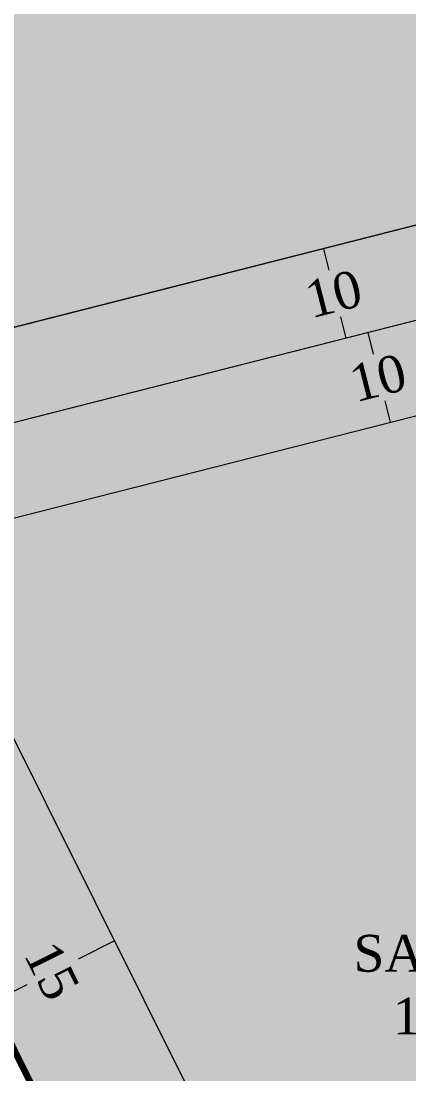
# Model space of a CAD drawing. Header units: metres. Extents: x 478603 to 489313, y 4282657 to 4289463.
# Drawn here: x 480550.1 to 480592.2, y 4287299.5 to 4287413.6 of the extents above; entities that cross this region are included whole.
import ezdxf

# ---------------------------------------------------------------- set-up
doc = ezdxf.new("R2010")
doc.units = ezdxf.units.M
for name, color, linetype, lineweight in [('@KA', 18, 'Continuous', 0), ('@PARSEL', 18, 'Continuous', 0), ('ADAKENARI', 18, 'Continuous', 0), ('PARSEL_ALN', 207, 'Continuous', 0), ('ROL_CEPHE', 1, 'Continuous', 0), ('SANAYI_SIYAH', 18, 'Continuous', 0), ('SANAYI_YAZI', 18, 'Continuous', 0), ('SNR_YAPIYAK', 18, 'Continuous', 0)]:
    doc.layers.add(name, color=color, linetype=linetype, lineweight=lineweight)
doc.styles.get("Standard").update_dxf_attribs({"font": 'times.ttf'})

msp = doc.modelspace()

# ---------------------------------------------------------------- hatches: boundary and pattern name
at = {"layer": 'PARSEL_ALN'}
for points in [[(480675.83, 4287413.85), (480660.56, 4287402.18), (480663.32, 4287399.02), (480519.28, 4287362.42), (480482.98, 4287435.16), (480483.68, 4287452.67), (480533.37, 4287535), (480540.14, 4287536.54), (480608.53, 4287491.76), (480616.06, 4287492.74)], [(480663.93, 4287370.61), (480682.06, 4287377.52), (480663.32, 4287399.02), (480519.28, 4287362.42), (480572.69, 4287255.4), (480579.62, 4287255.66), (480582.5, 4287252.87), (480586.22, 4287250.73), (480592.1, 4287248.15), (480596.99, 4287250.07), (480706.6, 4287277.92)]]:
    msp.add_hatch(color=256, dxfattribs=at).paths.add_polyline_path(points)

# ---------------------------------------------------------------- linework, layer by layer
at = {"layer": '@KA'}
msp.add_polyline3d([(480498.51, 4287448.22, 0), (480540.75, 4287518.21, 0), (480604.96, 4287476.17, 0), (480615.07, 4287477.49, 0), (480658.82, 4287419.73, 0), (480636.22, 4287402.45, 0), (480529.59, 4287375.36, 0), (480498.12, 4287438.41, 0), (480498.51, 4287448.22, 0)], close=True, dxfattribs=at)
at = {"layer": '@PARSEL', "color": 18}
msp.add_line((480663.32, 4287399.02), (480519.28, 4287362.42), dxfattribs=at)
at = {"layer": 'ADAKENARI', "lineweight": 100}
msp.add_line((480572.69, 4287255.4), (480482.98, 4287435.16), dxfattribs=at)
at = {"layer": 'PARSEL_ALN'}
for points in [[(480675.83, 4287413.85, 0), (480660.56, 4287402.18, 0), (480663.32, 4287399.02, 0), (480519.28, 4287362.42, 0), (480482.98, 4287435.16, 0), (480483.68, 4287452.67, 0), (480533.37, 4287535, 0), (480540.14, 4287536.54, 0), (480608.53, 4287491.76, 0), (480616.06, 4287492.74, 0), (480675.83, 4287413.85, 0)], [(480675.83, 4287413.85, 0), (480660.56, 4287402.18, 0), (480663.32, 4287399.02, 0), (480519.28, 4287362.42, 0), (480482.98, 4287435.16, 0), (480483.68, 4287452.67, 0), (480533.37, 4287535, 0), (480540.14, 4287536.54, 0), (480608.53, 4287491.76, 0), (480616.06, 4287492.74, 0), (480675.83, 4287413.85, 0)], [(480675.83, 4287413.85, 0), (480660.56, 4287402.18, 0), (480663.32, 4287399.02, 0), (480519.28, 4287362.42, 0), (480482.98, 4287435.16, 0), (480483.68, 4287452.67, 0), (480533.37, 4287535, 0), (480540.14, 4287536.54, 0), (480608.53, 4287491.76, 0), (480616.06, 4287492.74, 0), (480675.83, 4287413.85, 0)], [(480663.93, 4287370.61, 0), (480682.06, 4287377.52, 0), (480663.32, 4287399.02, 0), (480519.28, 4287362.42, 0), (480572.69, 4287255.4, 0), (480579.62, 4287255.66, 0), (480582.5, 4287252.87, 0), (480586.22, 4287250.73, 0), (480592.1, 4287248.15, 0), (480596.99, 4287250.07, 0), (480706.6, 4287277.92, 0), (480663.93, 4287370.61, 0)], [(480663.93, 4287370.61, 0), (480682.06, 4287377.52, 0), (480663.32, 4287399.02, 0), (480519.28, 4287362.42, 0), (480572.69, 4287255.4, 0), (480579.62, 4287255.66, 0), (480582.5, 4287252.87, 0), (480586.22, 4287250.73, 0), (480592.1, 4287248.15, 0), (480596.99, 4287250.07, 0), (480706.6, 4287277.92, 0), (480663.93, 4287370.61, 0)]]:
    msp.add_polyline3d(points, close=True, dxfattribs=at)
at = {"layer": 'ROL_CEPHE'}
for p, q in [((480582.9, 4287388.9), (480583.5, 4287386.58)), ((480585.37, 4287379.21), (480584.78, 4287381.54)), ((480587.72, 4287379.81), (480588.31, 4287377.48)), ((480590.18, 4287370.12), (480589.59, 4287372.44)), ((480560.26, 4287313.9), (480556.32, 4287311.93)), ((480546.84, 4287307.2), (480550.78, 4287309.16))]:
    msp.add_line(p, q, dxfattribs=at)
at = {"layer": 'SANAYI_SIYAH'}
msp.add_line((480663.32, 4287399.02), (480519.28, 4287362.42), dxfattribs=at)
at = {"layer": 'SNR_YAPIYAK'}
for p, q in [((480636.22, 4287402.45, 119.22), (480529.59, 4287375.36, 119.22)), ((480538.73, 4287357.04, 119.22), (480641.63, 4287383.19, 119.22)), ((480581.8, 4287270.75, 119.22), (480538.73, 4287357.04, 119.22))]:
    msp.add_line(p, q, dxfattribs=at)

# ---------------------------------------------------------------- texts
at = {"layer": 'ROL_CEPHE'}
for s, rotation, p in [('10', 374.2562, (480581.56, 4287381.34)), ('10', 14.2562, (480586.37, 4287372.24)), ('15', 296.5222, (480550.35, 4287312.49))]:
    msp.add_text(s, height=4, rotation=rotation, dxfattribs=at).set_placement(p)
at = {"layer": 'SANAYI_YAZI'}
for s, p in [('SANAYİ ALANI', (480586.16, 4287310.56)), ('17609.98 m²', (480590.42, 4287303.76))]:
    msp.add_text(s, height=4, dxfattribs=at).set_placement(p)

doc.saveas('drawing.dxf')
